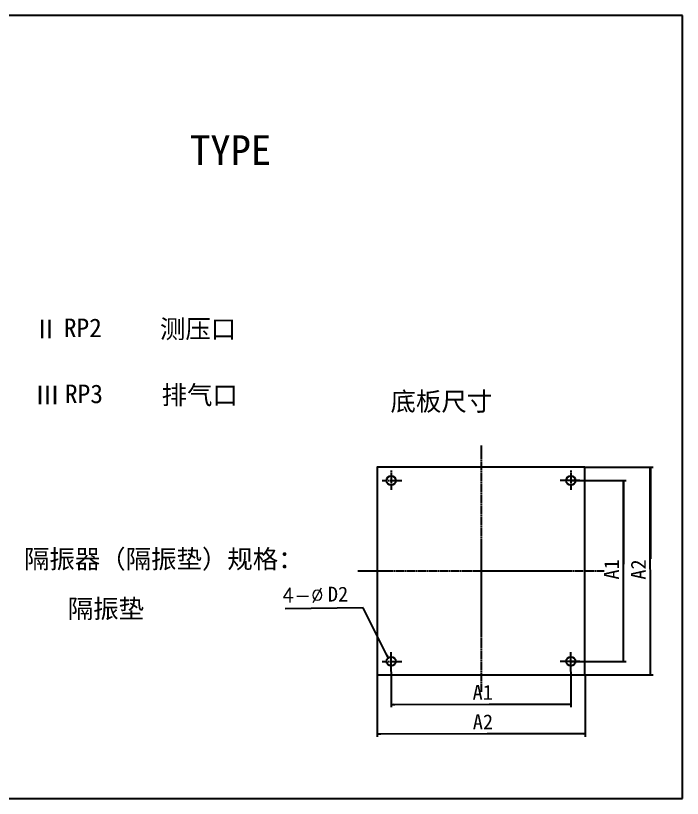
# Model space of a CAD drawing. Extents: x 1620 to 2878, y -792 to 791.
# Drawn here: x 2693.4 to 2872.3, y -102.6 to 107.4 of the extents above; entities that cross this region are included whole.
import ezdxf
from ezdxf.enums import TextEntityAlignment as Align

# ---------------------------------------------------------------- set-up
doc = ezdxf.new("R2010")
doc.units = 0
doc.header["$MEASUREMENT"] = 0
doc.linetypes.add('CENTER', pattern=[2, 1.25, -0.25, 0.25, -0.25])
doc.layers.get('0').update_dxf_attribs({"linetype": 'CONTINUOUS'})
doc.layers.get('DEFPOINTS').update_dxf_attribs({"linetype": 'CONTINUOUS'})
for name, color, linetype in [('TEXT', 3, 'CONTINUOUS'), ('YHCENTER', 4, 'CENTER'), ('YHDIM', 1, 'CONTINUOUS'), ('YHSOLID', 7, 'CONTINUOUS')]:
    doc.layers.add(name, color=color, linetype=linetype)
doc.styles.add('HZTXT', font='txt.shx', dxfattribs={"bigfont": 'hztxt.shx'})
doc.styles.get("Standard").update_dxf_attribs({"font": 'SimSun.ttf', "width": 0.6})
doc.styles.add('TXT', font='txt.shx', dxfattribs={"width": 0.9})
doc.dimstyles.new('CENTER', dxfattribs={"dimtxt": 3, "dimasz": 1.8, "dimexe": 1.5, "dimexo": 0.0625, "dimgap": 3, "dimtad": 0, "dimdec": 3, "dimzin": 9, "dimdsep": 46, "dimtxsty": 'TXT', "dimblk1": 'A2', "dimblk2": 'A2', "dimsah": 1, "dimcen": 10, "dimclrd": 1, "dimclre": 1, "dimclrt": 3, "dimadec": 0, "dimazin": 0, "dimtfac": 1, "dimtdec": 1, "dimtmove": 0, "dimatfit": 1, "dimldrblk": 'A2', "dimfxl": 0, "dimtolj": 1, "dimtzin": 0, "dimarcsym": 0})

# ---------------------------------------------------------------- blocks, each defined once
blk = doc.blocks.new('A2')
at = {"color": 1, "linetype": 'ByBlock', "ltscale": 0.2}
blk.add_solid([(-0.63, -0.31), (-0.63, 0.29), (0, 0)], dxfattribs=at)
at = {"layer": 'TEXT', "color": 1, "ltscale": 0.2}
blk.add_line((0, 0), (-1.08, 0), dxfattribs=at)

msp = doc.modelspace()

# ---------------------------------------------------------------- linework, layer by layer
for p, q in [((2872.28112, 107.36611), (2575.28112, 107.36611)), ((2872.28112, -102.63389), (2872.28112, 107.36611)), ((2575.28112, -102.63389), (2872.28112, -102.63389))]:
    msp.add_line(p, q)
at = {"color": 1, "linetype": 'ByBlock'}
for p, q in [((2846.15598, -13.76387), (2864.47004, -13.76387)), ((2863.72004, -68.59504), (2863.61691, -13.88673)), ((2863.72004, -14.66387), (2863.72004, -38.38952)), ((2842.3935, -17.37671), (2857.23286, -17.37671)), ((2856.48286, -64.98221), (2856.48952, -17.44754)), ((2856.48286, -18.27671), (2856.48286, -39.83554)), ((2842.3935, -65.88221), (2857.23286, -65.88221)), ((2794.1561, -68.65842), (2794.1561, -78.16323)), ((2842.36225, -68.65842), (2842.36225, -78.16323)), ((2790.39363, -69.52629), (2790.39363, -86.11631)), ((2846.15598, -69.49504), (2864.47004, -69.49504)), ((2846.21923, -69.52629), (2846.21923, -86.11631)), ((2795.0561, -77.41323), (2842.38969, -77.36203)), ((2841.46225, -77.41323), (2820.40561, -77.41323)), ((2791.29363, -85.36631), (2846.26327, -85.25774)), ((2845.31923, -85.36631), (2819.91497, -85.36631))]:
    msp.add_line(p, q, dxfattribs=at)
at = {"layer": 'DEFPOINTS', "color": 0, "linetype": 'ByBlock'}
for p in [(2846.12473, -13.76387), (2842.36225, -17.37671), (2842.36225, -65.88221), (2856.48286, -65.88221), (2794.1561, -68.62717), (2842.36225, -68.62717), (2790.39363, -69.49504), (2846.12473, -69.49504), (2846.21923, -69.49504), (2863.72004, -69.49504), (2794.1561, -77.41323), (2846.21923, -85.36631)]:
    msp.add_point(p, dxfattribs=at)
at = {"layer": 'YHCENTER', "ltscale": 0.35}
for p, q in [((2818.25918, -7.99726), (2818.25918, -74.15561)), ((2794.1561, -14.63174), (2794.1561, -19.87213)), ((2842.36225, -14.63174), (2842.36225, -19.87213)), ((2791.74149, -17.37671), (2796.98703, -17.37671)), ((2844.77687, -17.37671), (2839.53133, -17.37671)), ((2785.24816, -41.62946), (2851.2702, -41.62946)), ((2794.1561, -68.62717), (2794.1561, -63.38679)), ((2842.36225, -68.62717), (2842.36225, -63.38679)), ((2791.74149, -65.88221), (2796.98703, -65.88221)), ((2844.77687, -65.88221), (2839.53133, -65.88221))]:
    msp.add_line(p, q, dxfattribs=at)
at = {"layer": 'YHSOLID'}
msp.add_lwpolyline([(2790.39363, -69.49504), (2846.12473, -69.49504), (2846.12473, -13.76387), (2790.39363, -13.76387)], close=True, dxfattribs=at)
at = {"layer": 'YHSOLID', "ltscale": 0.2}
for centre in [(2794.1561, -17.37671), (2842.36225, -17.37671), (2794.1561, -65.88221), (2842.36225, -65.88221)]:
    msp.add_circle(centre, 1.24771, dxfattribs=at)

# ---------------------------------------------------------------- block references
at = {"color": 1, "linetype": 'ByBlock', "yscale": 0.9000000000000057, "zscale": 0.9}
for p, xscale, rotation in [((2863.72004, -13.76387), 0.9000000000000057, 90), ((2856.48286, -17.37671), 0.9000000000000057, 90), ((2856.48286, -65.88221), 0.9000000000000057, 270), ((2863.72004, -69.49504), 0.9000000000000057, 270), ((2794.1561, -77.41323), 0.900000000000091, 180), ((2790.39363, -85.36631), 0.900000000000091, 180)]:
    msp.add_blockref('A2', p, dxfattribs=dict(at, xscale=xscale, rotation=rotation))
at = {"color": 1, "linetype": 'ByBlock', "xscale": 0.900000000000091, "yscale": 0.9000000000000057, "zscale": 0.9}
for p in [(2842.36225, -77.41323), (2846.21923, -85.36631)]:
    msp.add_blockref('A2', p, dxfattribs=at)

# ---------------------------------------------------------------- texts
for tag, p, height in [('RP2', (2706.33343, 21.10871), 5), ('RP3', (2706.63049, 3.39818), 5), ('D2', (2777.17891, -49.83974), 4)]:
    msp.add_attdef(tag, p, '', height=height)
for tag, p in [('A1', (2856.48619, -41.21487)), ('A2', (2863.66848, -41.24088))]:
    msp.add_attdef(tag, text='', height=4, rotation=90).set_placement(p, align=Align.BOTTOM_CENTER)
for tag, p in [('A1', (2818.7229, -77.38763)), ('A2', (2818.77845, -85.31202))]:
    msp.add_attdef(tag, text='', height=4).set_placement(p, align=Align.BOTTOM_CENTER)
at = {"layer": 'TEXT', "ltscale": 0.2}
for s, p in [('Ⅱ        测压口', (2698.08098, 20.82031)), ('Ⅲ        排气口', (2698.52823, 3.08397)), ('底板尺寸', (2793.97876, 1.35497)), ('隔振器（隔振垫）规格：', (2695.64534, -40.92355))]:
    msp.add_text(s, height=5, dxfattribs=at).set_placement(p)
at = {"layer": 'YHDIM', "ltscale": 0.2, "style": 'HZTXT'}
msp.add_text('4-%%c', height=4, dxfattribs=at).set_placement((2764.7421, -50.12001))
at = {"layer": 'YHDIM'}
msp.add_attdef('TYPE', (2740.18742, 67.29311), '', height=8, dxfattribs=at)
msp.add_attdef('隔振垫', text='', height=5, dxfattribs=at).set_placement((2717.61649, -55.76406), align=Align.BOTTOM_CENTER)

# ---------------------------------------------------------------- leaders
at = {"layer": 'YHDIM', "color": 1, "ltscale": 0.2}
msp.add_leader([(2793.38295, -64.90291), (2786.6557, -51.55491), (2765.72257, -51.79589)], dimstyle='CENTER', override={"dimasz": 1, "dimgap": 0.5}, dxfattribs=at)

doc.saveas('drawing.dxf')
